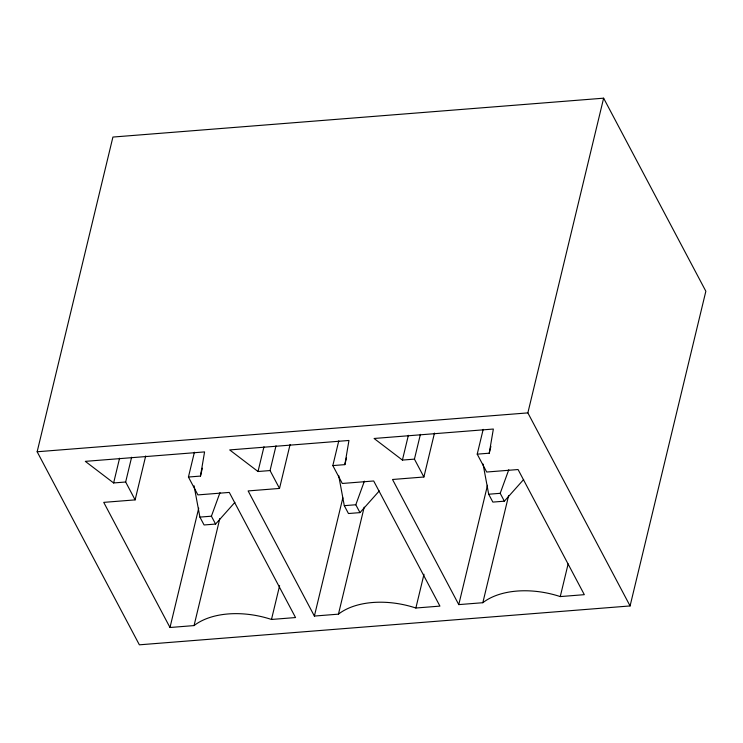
<?xml version="1.0" encoding="UTF-8"?>
<svg xmlns="http://www.w3.org/2000/svg" width="743" height="743" viewBox="0 0 743 743"><rect width="100%" height="100%" fill="white"/><g stroke="black" fill="none" stroke-linecap="round" stroke-linejoin="round"><path stroke-width="1.11" d="M188.434 477.034L200.471 476.077L204.576 451.911L85.296 461.357L113.623 482.959L125.66 482.003L135.124 499.881L103.732 502.37L169.989 627.501L194.053 625.587A71.347 43.363 13.5 0 1 271.483 619.458L295.547 617.554L229.29 492.423L197.898 494.903L188.434 477.034L194.406 452.246M332.827 465.592L344.863 464.635L348.959 440.469L229.68 449.924L258.016 471.517L270.053 470.56L279.517 488.439L248.125 490.928L314.382 616.058L338.446 614.155A71.347 43.363 13.5 0 1 415.866 608.015L439.93 606.112L373.683 480.981L342.291 483.47L332.827 465.592L338.789 440.813M477.22 454.149L489.247 453.202L493.352 429.036L374.073 438.481L402.409 460.075L414.436 459.128L423.9 476.997L392.518 479.486L458.765 604.616L482.829 602.712A71.347 43.363 13.5 0 1 560.259 596.583L584.323 594.669L518.075 469.539L486.684 472.028L477.22 454.149L483.182 429.37M37.15 451.763L112.917 137.056L603.632 98.178L705.85 291.237L630.083 605.944L139.368 644.822L37.15 451.763L527.864 412.885L630.083 605.944M113.623 482.959L119.586 458.19M125.66 482.003L131.622 457.224M135.124 499.881L145.702 455.951M200.471 476.077L202.365 468.192M169.989 627.501L198.725 508.147M194.053 625.587L219.817 518.586M258.016 471.517L263.979 446.747M270.053 470.56L276.015 445.781M279.517 488.439L290.086 444.509M271.483 619.458L279.619 585.67M344.863 464.635L346.489 457.883M314.382 616.058L342.839 497.838M338.446 614.155L364.2 507.144M402.409 460.075L408.371 435.305M414.436 459.128L420.408 434.349M423.9 476.997L434.479 433.076M415.866 608.015L424.002 574.228M489.247 453.202L490.872 446.441M458.765 604.616L487.501 485.272M527.864 412.885L603.632 98.178M482.829 602.712L508.593 495.711M560.259 596.583L568.126 563.918M234.881 502.379L215.581 524.056L211.411 516.19L219.993 492.618M379.264 490.947L359.974 512.614L355.804 504.757L364.386 481.176M523.657 479.504L504.358 501.181L500.197 493.315L508.779 469.743M194.062 485.783L199.904 517.1L211.411 516.19M338.669 475.455L344.297 505.667L355.804 504.757M483.052 464.022L488.69 494.225L500.197 493.315M215.581 524.056L204.074 524.967L199.904 517.1M359.974 512.614L348.458 513.534L344.297 505.667M504.358 501.181L492.85 502.092L488.69 494.225"/></g></svg>
